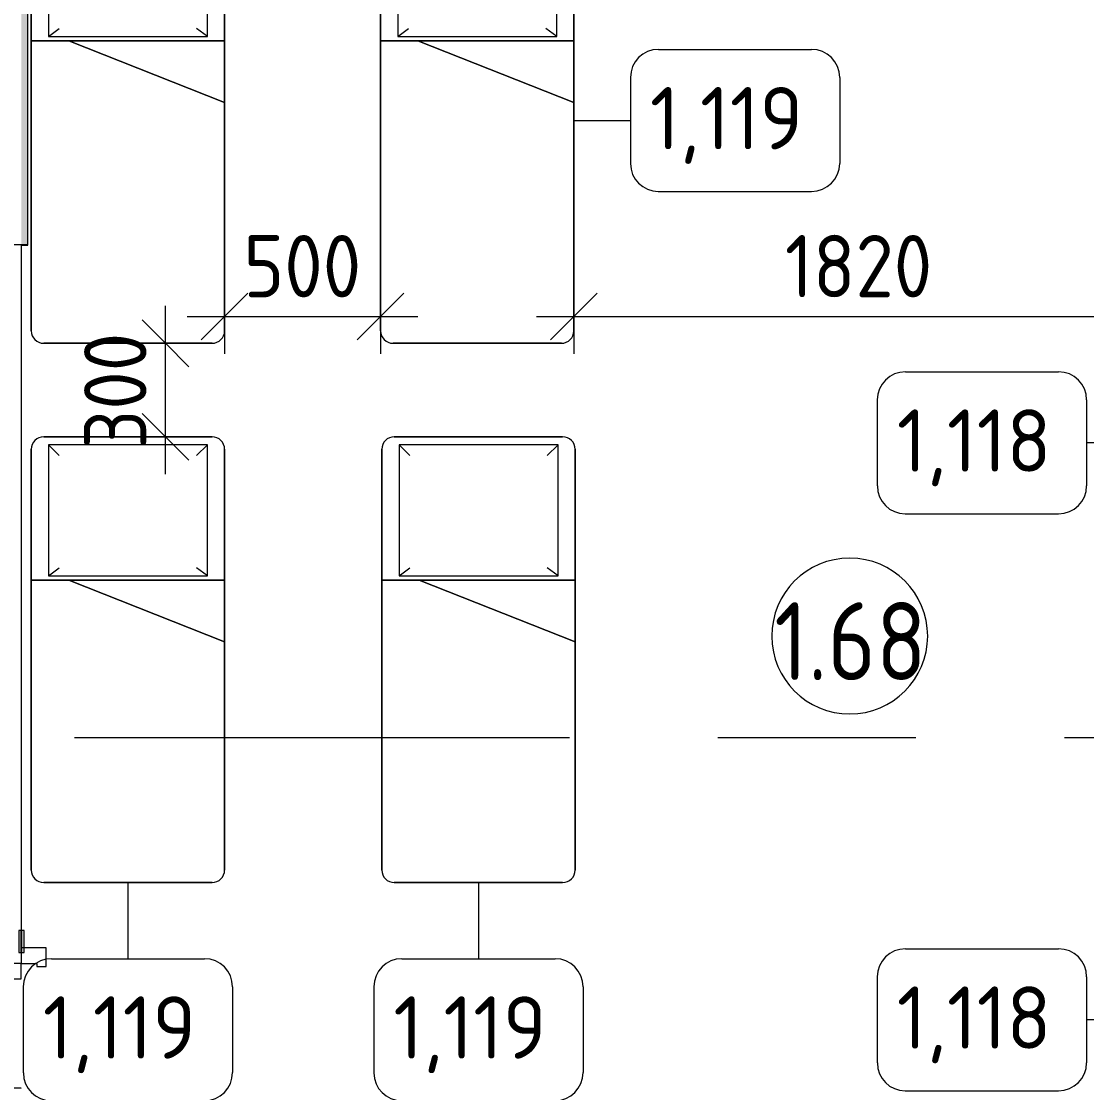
# Model space of a CAD drawing. Header units: millimetres. Extents: x 81494 to 296443, y -8553 to 29000.
# Drawn here: x 101611 to 105026, y 2460 to 5897 of the extents above; entities that cross this region are included whole.
import ezdxf

# ---------------------------------------------------------------- set-up
doc = ezdxf.new("R2010")
doc.units = ezdxf.units.MM
doc.linetypes.add('Осевая', pattern=[3175, 635, -476.25, 1587.5, -476.25])
for name, color, linetype, lineweight in [('A-ANNO-DIMS', 7, 'Continuous', 9), ('A-ANNO-DIMS-100', 7, 'Continuous', 9), ('A-AREA-IDEN', 7, 'Continuous', 9), ('A-WALL', 7, 'Continuous', 9), ('I-FURN-IDEN', 7, 'Continuous', 9), ('I-WALL', 7, 'Continuous', 9), ('Оси-2', 7, 'Осевая', 9)]:
    doc.layers.add(name, color=color, linetype=linetype, lineweight=lineweight)
for name, color, linetype, lineweight, true_color in [('A-DOOR-1', 7, 'Continuous', 9, 0xc0c0c0), ('A-DOOR-FRAM-1', 7, 'Continuous', 9, 0xc0c0c0), ('A-WALL-1', 9, 'Continuous', 9, 0x808080), ('A-WALL-FNSH-1', 9, 'Continuous', 9, 0x808080), ('I-FURN-1', 9, 'Continuous', 9, 0x808080)]:
    doc.layers.add(name, color=color, linetype=linetype, lineweight=lineweight, true_color=true_color)
doc.styles.add('GOST Common', font='GOST_Common.ttf', dxfattribs={"height": 200})
doc.styles.add('GOST Common_1', font='GOST_Common.ttf', dxfattribs={"width": 0.9, "height": 250})
doc.styles.add('ISOCPEUR_1', font='isocpeur.ttf', dxfattribs={"width": 0.9, "height": 200})
doc.dimstyles.new('ISO-2_0_0_9К_Средний_округл2', dxfattribs={"dimscale": 304.8, "dimtxt": 199.196235, "dimasz": 0.492126, "dimexe": 0.393701, "dimexo": 0, "dimgap": 0, "dimtad": 1, "dimdec": 0, "dimrnd": 10, "dimzin": 0, "dimdsep": 46, "dimtxsty": 'ISOCPEUR_1', "dimblk1": 'OBLIQUE', "dimblk2": 'OBLIQUE', "dimsah": 1, "dimcen": 0.09, "dimdle": 0.393701, "dimazin": 0, "dimtfac": 1, "dimtdec": 4, "dimtix": 1, "dimtmove": 0, "dimatfit": 3, "dimfxl": 1, "dimtvp": 1, "dimtolj": 1, "dimtzin": 0, "dimarcsym": 2})

# ---------------------------------------------------------------- blocks, each defined once
blk = doc.blocks.new('Bed - Small Sizes - 1_119-V32-План расстановки мебели и оборудования 1 этажа в осях 23_1-33')
at = {"layer": 'I-FURN-1'}
for p, q in [((247.3, 0), (-292.7, 0)), ((-292.7, 0), (247.3, 0)), ((247.3, 0), (-292.7, 0)), ((-292.7, 0), (247.3, 0)), ((-277.5, -26.2), (-242.7, -60)), ((232.5, -26.2), (-277.5, -26.2)), ((-277.5, -26.2), (-277.5, -446.2)), ((232.5, -26.2), (-277.5, -26.2)), ((-277.5, -26.2), (-277.5, -446.2)), ((232.5, -26.2), (197.3, -60)), ((232.5, -446.2), (232.5, -26.2)), ((232.5, -446.2), (232.5, -26.2)), ((-332.7, -40), (-332.7, -460)), ((-332.7, -460), (-332.7, -40)), ((-332.7, -40), (-332.7, -460)), ((-332.7, -460), (-332.7, -40)), ((287.3, -460), (287.3, -40)), ((287.3, -40), (287.3, -460)), ((287.3, -657.7), (287.3, -40)), ((287.3, -40), (287.3, -657.7)), ((-277.5, -446.2), (-242.7, -420)), ((-277.5, -446.2), (232.5, -446.2)), ((-277.5, -446.2), (232.5, -446.2)), ((232.5, -446.2), (197.3, -420)), ((-332.7, -460), (-212.7, -460)), ((-212.7, -460), (-332.7, -460)), ((-332.7, -460), (-332.7, -1390)), ((-332.7, -1390), (-332.7, -460)), ((-332.7, -460), (-212.7, -460)), ((-212.7, -460), (287.3, -460)), ((287.3, -460), (-212.7, -460)), ((287.3, -460), (-212.7, -460)), ((-212.7, -460), (287.3, -657.7)), ((287.3, -657.7), (-212.7, -460)), ((-212.7, -460), (287.3, -460)), ((-212.7, -460), (287.3, -657.7)), ((-212.7, -460), (287.3, -460)), ((287.3, -657.7), (287.3, -460)), ((287.3, -460), (287.3, -657.7)), ((287.3, -1390), (287.3, -657.7)), ((287.3, -657.7), (287.3, -1390)), ((-292.7, -1430), (247.3, -1430)), ((247.3, -1430), (-292.7, -1430))]:
    blk.add_line(p, q, dxfattribs=at)
for centre, start, end in [((-292.7, -40), 90, 180), ((-292.7, -40), 90, 180), ((247.3, -40), 360, 90), ((247.3, -40), 0, 90), ((-292.7, -40), 90, 180), ((-292.7, -40), 150, 180), ((-292.7, -40), 135, 150), ((-292.7, -40), 120, 135), ((-292.7, -40), 90, 120), ((247.3, -40), 0, 90), ((247.3, -40), 0, 90), ((-292.7, -1390), 180, 270), ((-292.7, -1390), 180, 270), ((247.3, -1390), 270, 0), ((247.3, -1390), 270, 0)]:
    blk.add_arc(centre, 40, start, end, dxfattribs=at)
blk = doc.blocks.new('Bed - Small Sizes - 1_119-V33-План расстановки мебели и оборудования 1 этажа в осях 23_1-33')
at = {"layer": 'I-FURN-1'}
for p, q in [((247.3, 0), (-292.7, 0)), ((-292.7, 0), (247.3, 0)), ((247.3, 0), (-292.7, 0)), ((-292.7, 0), (247.3, 0)), ((-277.5, -26.2), (-242.7, -60)), ((232.5, -26.2), (-277.5, -26.2)), ((-277.5, -26.2), (-277.5, -446.2)), ((232.5, -26.2), (-277.5, -26.2)), ((-277.5, -26.2), (-277.5, -446.2)), ((232.5, -26.2), (197.3, -60)), ((232.5, -446.2), (232.5, -26.2)), ((232.5, -446.2), (232.5, -26.2)), ((-332.7, -40), (-332.7, -460)), ((-332.7, -460), (-332.7, -40)), ((-332.7, -40), (-332.7, -460)), ((-332.7, -460), (-332.7, -40)), ((287.3, -460), (287.3, -40)), ((287.3, -40), (287.3, -460)), ((287.3, -657.7), (287.3, -40)), ((287.3, -40), (287.3, -657.7)), ((-277.5, -446.2), (-242.7, -420)), ((-277.5, -446.2), (232.5, -446.2)), ((-277.5, -446.2), (232.5, -446.2)), ((232.5, -446.2), (197.3, -420)), ((-332.7, -460), (-212.7, -460)), ((-212.7, -460), (-332.7, -460)), ((-332.7, -460), (-332.7, -1390)), ((-332.7, -1390), (-332.7, -460)), ((-332.7, -460), (-212.7, -460)), ((-212.7, -460), (287.3, -460)), ((287.3, -460), (-212.7, -460)), ((287.3, -460), (-212.7, -460)), ((-212.7, -460), (287.3, -657.7)), ((287.3, -657.7), (-212.7, -460)), ((-212.7, -460), (287.3, -460)), ((-212.7, -460), (287.3, -657.7)), ((-212.7, -460), (287.3, -460)), ((287.3, -657.7), (287.3, -460)), ((287.3, -460), (287.3, -657.7)), ((287.3, -1390), (287.3, -657.7)), ((287.3, -657.7), (287.3, -1390)), ((-292.7, -1430), (247.3, -1430)), ((247.3, -1430), (-292.7, -1430))]:
    blk.add_line(p, q, dxfattribs=at)
for centre, start, end in [((-292.7, -40), 90, 180), ((-292.7, -40), 90, 180), ((247.3, -40), 360, 90), ((247.3, -40), 0, 90), ((-292.7, -40), 90, 180), ((-292.7, -40), 90, 180), ((247.3, -40), 0, 90), ((247.3, -40), 0, 90), ((-292.7, -1390), 180, 270), ((-292.7, -1390), 180, 270), ((247.3, -1390), 270, 0), ((247.3, -1390), 270, 0)]:
    blk.add_arc(centre, 40, start, end, dxfattribs=at)
blk = doc.blocks.new('110_Дверь_СКБ_2Ст - Д-5_п__в составе перегородки _не входит в спец__-32680960-План расстановки мебели и оборудования 1 этажа в осях 23_1-33')
at = {"layer": 'A-DOOR-1'}
for p, q in [((-637.5, 900.5), (-637.5, 0.5)), ((-587.5, 900.5), (-637.5, 900.5)), ((-587.5, 0.5), (-587.5, 900.5)), ((662.5, 400.5), (612.5, 400.5)), ((612.5, 400.5), (612.5, 0.5)), ((662.5, 0.5), (662.5, 400.5)), ((-637.5, 0.5), (-587.5, 0.5)), ((612.5, 0.5), (662.5, 0.5))]:
    blk.add_line(p, q, dxfattribs=at)
for centre, radius, start, end in [((-637.5, 0.5), 900, 0, 90), ((662.5, 0.5), 400, 90, 180)]:
    blk.add_arc(centre, radius, start, end, dxfattribs=at)
at = {"layer": 'A-DOOR-FRAM-1'}
for p, q in [((-672.5, 8.5), (-742.5, 8.5)), ((-742.5, 8.5), (-742.5, 0.5)), ((-742.5, 0.5), (-672.5, 0.5)), ((-637.5, 0.5), (-687.5, 0.5)), ((-687.5, 0.5), (-687.5, -79.5)), ((-672.5, 0.5), (-687.5, 0.5)), ((-687.5, 0.5), (-687.5, -0.5)), ((-672.5, 0.5), (-672.5, 8.5)), ((-672.5, -0.5), (-672.5, 0.5)), ((-637.5, -49.5), (-637.5, 0.5)), ((662.5, 0.5), (662.5, -49.5)), ((712.5, 0.5), (662.5, 0.5)), ((767.5, 8.5), (697.5, 8.5)), ((697.5, 8.5), (697.5, 0.5)), ((712.5, 0.5), (697.5, 0.5)), ((697.5, 0.5), (697.5, -0.5)), ((697.5, 0.5), (767.5, 0.5)), ((712.5, -79.5), (712.5, 0.5)), ((712.5, -0.5), (712.5, 0.5)), ((767.5, 0.5), (767.5, 8.5)), ((-672.5, -0.5), (-742.5, -0.5)), ((-742.5, -0.5), (-742.5, -8.5)), ((-742.5, -8.5), (-672.5, -8.5)), ((-687.5, -0.5), (-672.5, -0.5)), ((-672.5, -8.5), (-672.5, -0.5)), ((697.5, -0.5), (712.5, -0.5)), ((767.5, -0.5), (697.5, -0.5)), ((697.5, -0.5), (697.5, -8.5)), ((697.5, -8.5), (767.5, -8.5)), ((767.5, -8.5), (767.5, -0.5)), ((-627.5, -49.5), (-637.5, -49.5)), ((-627.5, -79.5), (-627.5, -49.5)), ((662.5, -49.5), (652.5, -49.5)), ((652.5, -49.5), (652.5, -79.5)), ((-687.5, -79.5), (-627.5, -79.5)), ((652.5, -79.5), (712.5, -79.5))]:
    blk.add_line(p, q, dxfattribs=at)
blk = doc.blocks.new('Марка_Мебель - В прямоуг_Balcon_Марка-25523697-План расстановки мебели и оборудования 1 этажа в осях 23_1-33')
at = {"layer": 'I-FURN-IDEN'}
for p, q in [((-2.455, 2.278), (2.455, 2.278)), ((-3.355, 1.378), (-3.355, -1.384)), ((3.355, 1.378), (3.355, -1.378)), ((-2.461, -2.278), (2.455, -2.278))]:
    blk.add_line(p, q, dxfattribs=at)
for centre, radius, start, end in [((-2.455, 1.378), 0.9, 90, 180), ((2.455, 1.378), 0.9, 0, 90), ((-2.461, -1.384), 0.893, 180, 270), ((2.455, -1.378), 0.9, 270, 0)]:
    blk.add_arc(centre, radius, start, end, dxfattribs=at)
blk = doc.blocks.new('Марка_Помещения - Номер-25198446-План расстановки мебели и оборудования 1 этажа в осях 23_1-33')
at = {"layer": 'A-AREA-IDEN'}
for start, end in [(360, 180), (180, 360)]:
    blk.add_arc((0, 0), 2.5, start, end, dxfattribs=at)
blk = doc.blocks.new('DIMBLOCK46-План расстановки мебели и оборудования 1 этажа в осях 23_1-33')
at = {"layer": 'A-ANNO-DIMS-100'}
for p, q in [((102262, 5056.4), (102262, 4830.3)), ((102262, 4950.3), (102262, 5056.4)), ((102762, 5056.4), (102762, 4830.3)), ((102762, 4950.3), (102762, 5056.4)), ((102142, 4950.3), (102882, 4950.3))]:
    blk.add_line(p, q, dxfattribs=at)
at = {"layer": 'A-ANNO-DIMS-100', "lineweight": 20}
for p, q in [((102262, 4950.3), (102337, 5025.3)), ((102762, 4950.3), (102837, 5025.3)), ((102262, 4950.3), (102187, 4875.3)), ((102762, 4950.3), (102687, 4875.3))]:
    blk.add_line(p, q, dxfattribs=at)
at = {"layer": 'A-ANNO-DIMS-100', "color": 0, "insert": (102322.4, 5211.6), "char_height": 200, "width": 455.087, "attachment_point": 1, "line_spacing_factor": 1.149209, "style": 'ISOCPEUR_1'}
blk.add_mtext('500', dxfattribs=at)
blk = doc.blocks.new('_Oblique')
at = {"color": 0, "linetype": 'ByBlock', "lineweight": -2}
blk.add_line((-0.5, -0.5), (0.5, 0.5), dxfattribs=at)
blk = doc.blocks.new('DIMBLOCK47-План расстановки мебели и оборудования 1 этажа в осях 23_1-33')
at = {"layer": 'A-ANNO-DIMS-100'}
for p, q in [((103382, 5056.4), (103382, 4830.3)), ((103382, 4950.3), (103382, 5056.4)), ((105206.5, 5056.4), (105206.5, 4830.3)), ((105206.5, 4950.3), (105206.5, 5056.4)), ((103262, 4950.3), (105326.5, 4950.3))]:
    blk.add_line(p, q, dxfattribs=at)
at = {"layer": 'A-ANNO-DIMS-100', "lineweight": 20}
for p, q in [((103382, 4950.3), (103457, 5025.3)), ((105206.5, 4950.3), (105281.5, 5025.3)), ((103382, 4950.3), (103307, 4875.3)), ((105206.5, 4950.3), (105131.5, 4875.3))]:
    blk.add_line(p, q, dxfattribs=at)
at = {"layer": 'A-ANNO-DIMS-100', "color": 0, "insert": (104058.7, 5211.6), "char_height": 200, "width": 565.411, "attachment_point": 1, "line_spacing_factor": 1.149209, "style": 'ISOCPEUR_1'}
blk.add_mtext('1820', dxfattribs=at)
blk = doc.blocks.new('DIMBLOCK49-План расстановки мебели и оборудования 1 этажа в осях 23_1-33')
at = {"layer": 'A-ANNO-DIMS-100'}
for p, q in [((102072.7, 4444.2), (102072.7, 4984.2)), ((101966.7, 4864.2), (102192.7, 4864.2)), ((102072.7, 4864.2), (101966.7, 4864.2)), ((101966.7, 4564.2), (102192.7, 4564.2)), ((102072.7, 4564.2), (101966.7, 4564.2))]:
    blk.add_line(p, q, dxfattribs=at)
at = {"layer": 'A-ANNO-DIMS-100', "lineweight": 20}
for p, q in [((102072.7, 4864.2), (101997.7, 4939.2)), ((102072.7, 4864.2), (102147.7, 4789.2)), ((102072.7, 4564.2), (101997.7, 4639.2)), ((102072.7, 4564.2), (102147.7, 4489.2))]:
    blk.add_line(p, q, dxfattribs=at)
at = {"layer": 'A-ANNO-DIMS-100', "color": 0, "insert": (101811.4, 4524.6), "char_height": 200, "width": 455.087, "attachment_point": 1, "rotation": 90, "line_spacing_factor": 1.149209, "style": 'ISOCPEUR_1'}
blk.add_mtext('300', dxfattribs=at)

msp = doc.modelspace()

# ---------------------------------------------------------------- hatches: boundary and pattern name
at = {"layer": 'I-WALL'}
h = msp.add_hatch(dxfattribs=at)
h.set_pattern_fill('FP_67', color=256, style=0, pattern_type=2)
h.set_pattern_definition([(0, (0, 0), (121.92, 30.48), [10.058, -81.382, 10.058, -81.382, -487.68]), (0, (0, 0), (121.92, 30.48), [-182.88, 10.058, -172.822, 10.058, -81.382, -213.36]), (0, (0, 0), (121.92, 30.48), [-457.2, 10.058, -50.902, 10.058, -142.342]), (120, (45.72, 15.24), (-87.356454, 90.345817), [10.058, -81.382, 10.058, -81.382, -487.68]), (120, (45.72, 15.24), (-87.356454, 90.345817), [-182.88, 10.058, -172.822, 10.058, -81.382, -213.36]), (120, (45.72, 15.24), (-87.356454, 90.345817), [-457.2, 10.058, -50.902, 10.058, -142.342]), (240, (60.96, 76.2), (-34.563546, -120.825817), [10.058, -81.382, 10.058, -81.382, -487.68]), (240, (60.96, 76.2), (-34.563546, -120.825817), [-182.88, 10.058, -172.822, 10.058, -81.382, -213.36]), (240, (60.96, 76.2), (-34.563546, -120.825817), [-457.2, 10.058, -50.902, 10.058, -142.342])])
h.paths.add_polyline_path([(101630, 5180), (101630, 10400), (101610, 10400), (101610, 5180)])

# ---------------------------------------------------------------- linework, layer by layer
at = {"layer": 'A-WALL'}
msp.add_line((101611, 5180), (101611, 5179), dxfattribs=at)
at = {"layer": 'A-WALL-1'}
msp.add_line((101631, 5180), (100740, 5180), dxfattribs=at)
at = {"layer": 'A-WALL-FNSH-1'}
for p, q in [((101630, 10379), (101630, 5180)), ((101631, 5179), (101631, 10379)), ((101611, 2980), (101611, 5179)), ((101611, 5179), (101631, 5179))]:
    msp.add_line(p, q, dxfattribs=at)
at = {"layer": 'I-FURN-IDEN'}
for p, q in [((103382, 5579.2), (103563.3, 5579.2)), ((106446.5, 4545), (105025.9, 4545)), ((101952, 3134.2), (101952, 2890)), ((103076, 3134.2), (103076, 2890)), ((106446.5, 2694), (105025.9, 2694))]:
    msp.add_line(p, q, dxfattribs=at)
at = {"layer": 'Оси-2'}
msp.add_line((84793.9, 3600), (122455, 3600), dxfattribs=at)

# ---------------------------------------------------------------- block references
at = {"layer": 'A-AREA-IDEN', "xscale": 99.99999999999993, "yscale": 99.99999999999993, "zscale": 99.99999999999993}
msp.add_blockref('Марка_Помещения - Номер-25198446-План расстановки мебели и оборудования 1 этажа в осях 23_1-33', (104266.5, 3925), dxfattribs=at)
at = {"layer": 'A-DOOR-1', "rotation": 89.99999999999991}
msp.add_blockref('110_Дверь_СКБ_2Ст - Д-5_п__в составе перегородки _не входит в спец__-32680960-План расстановки мебели и оборудования 1 этажа в осях 23_1-33', (101610.5, 2212.5), dxfattribs=at)
at = {"layer": 'I-FURN-1'}
for name, p in [('Bed - Small Sizes - 1_119-V33-План расстановки мебели и оборудования 1 этажа в осях 23_1-33', (101974.7, 6294.2)), ('Bed - Small Sizes - 1_119-V32-План расстановки мебели и оборудования 1 этажа в осях 23_1-33', (103094.7, 6294.2)), ('Bed - Small Sizes - 1_119-V33-План расстановки мебели и оборудования 1 этажа в осях 23_1-33', (101974.7, 4564.2)), ('Bed - Small Sizes - 1_119-V33-План расстановки мебели и оборудования 1 этажа в осях 23_1-33', (103098.7, 4564.2))]:
    msp.add_blockref(name, p, dxfattribs=at)
at = {"layer": 'I-FURN-IDEN', "xscale": 99.99999999999993, "yscale": 99.99999999999993, "zscale": 99.99999999999993}
for p in [(103898.8, 5579.2), (104690.5, 4545), (104690.5, 2694), (101952, 2662.2), (103076, 2662.2)]:
    msp.add_blockref('Марка_Мебель - В прямоуг_Balcon_Марка-25523697-План расстановки мебели и оборудования 1 этажа в осях 23_1-33', p, dxfattribs=at)

# ---------------------------------------------------------------- texts
at = {"layer": 'A-AREA-IDEN', "insert": (104024.6, 4033.6), "char_height": 250, "width": 606.076, "attachment_point": 1, "style": 'GOST Common_1'}
msp.add_mtext('1.68', dxfattribs=at)
at = {"layer": 'I-FURN-IDEN', "char_height": 200, "width": 625.316, "attachment_point": 1, "style": 'GOST Common'}
for s, insert in [('1,119', (103625.8, 5686.3)), ('1,118', (104417.5, 4652.1)), ('1,118', (104417.5, 2801)), ('1,119', (101679, 2769.3)), ('1,119', (102803, 2769.3))]:
    msp.add_mtext(s, dxfattribs=dict(at, insert=insert))

# ---------------------------------------------------------------- dimensions: what is measured, and where the dimension line sits
at = {"layer": 'A-ANNO-DIMS'}
for base, p1, p2, override, picture, middle in [((102762, 4950.3), (102262, 5056.4), (102762, 5056.4), {"dimpost": '<>', "dimfxl": 500}, 'DIMBLOCK46-План расстановки мебели и оборудования 1 этажа в осях 23_1-33', (102512, 5050.3)), ((105206.484, 4950.3078), (103382.007, 5056.3738), (105206.484, 5056.3738), {"dimpost": '<>', "dimfxl": 1824.477021}, 'DIMBLOCK47-План расстановки мебели и оборудования 1 этажа в осях 23_1-33', (104294.2455, 5050.3078))]:
    dim = msp.add_linear_dim(base=base, p1=p1, p2=p2, dimstyle='ISO-2_0_0_9К_Средний_округл2', override=override, dxfattribs=at)
    dim.commit()
    dim.dimension.update_dxf_attribs({"geometry": picture, "text_midpoint": middle})
dim = msp.add_linear_dim(base=(102072.7, 4864.2), p1=(101966.7, 4564.2), p2=(101966.7, 4864.2), angle=90, dimstyle='ISO-2_0_0_9К_Средний_округл2', override={"dimpost": '<>', "dimfxl": 300}, dxfattribs=at)
dim.commit()
dim.dimension.update_dxf_attribs({"geometry": 'DIMBLOCK49-План расстановки мебели и оборудования 1 этажа в осях 23_1-33', "text_midpoint": (101972.7, 4714.2)})

doc.saveas('drawing.dxf')
